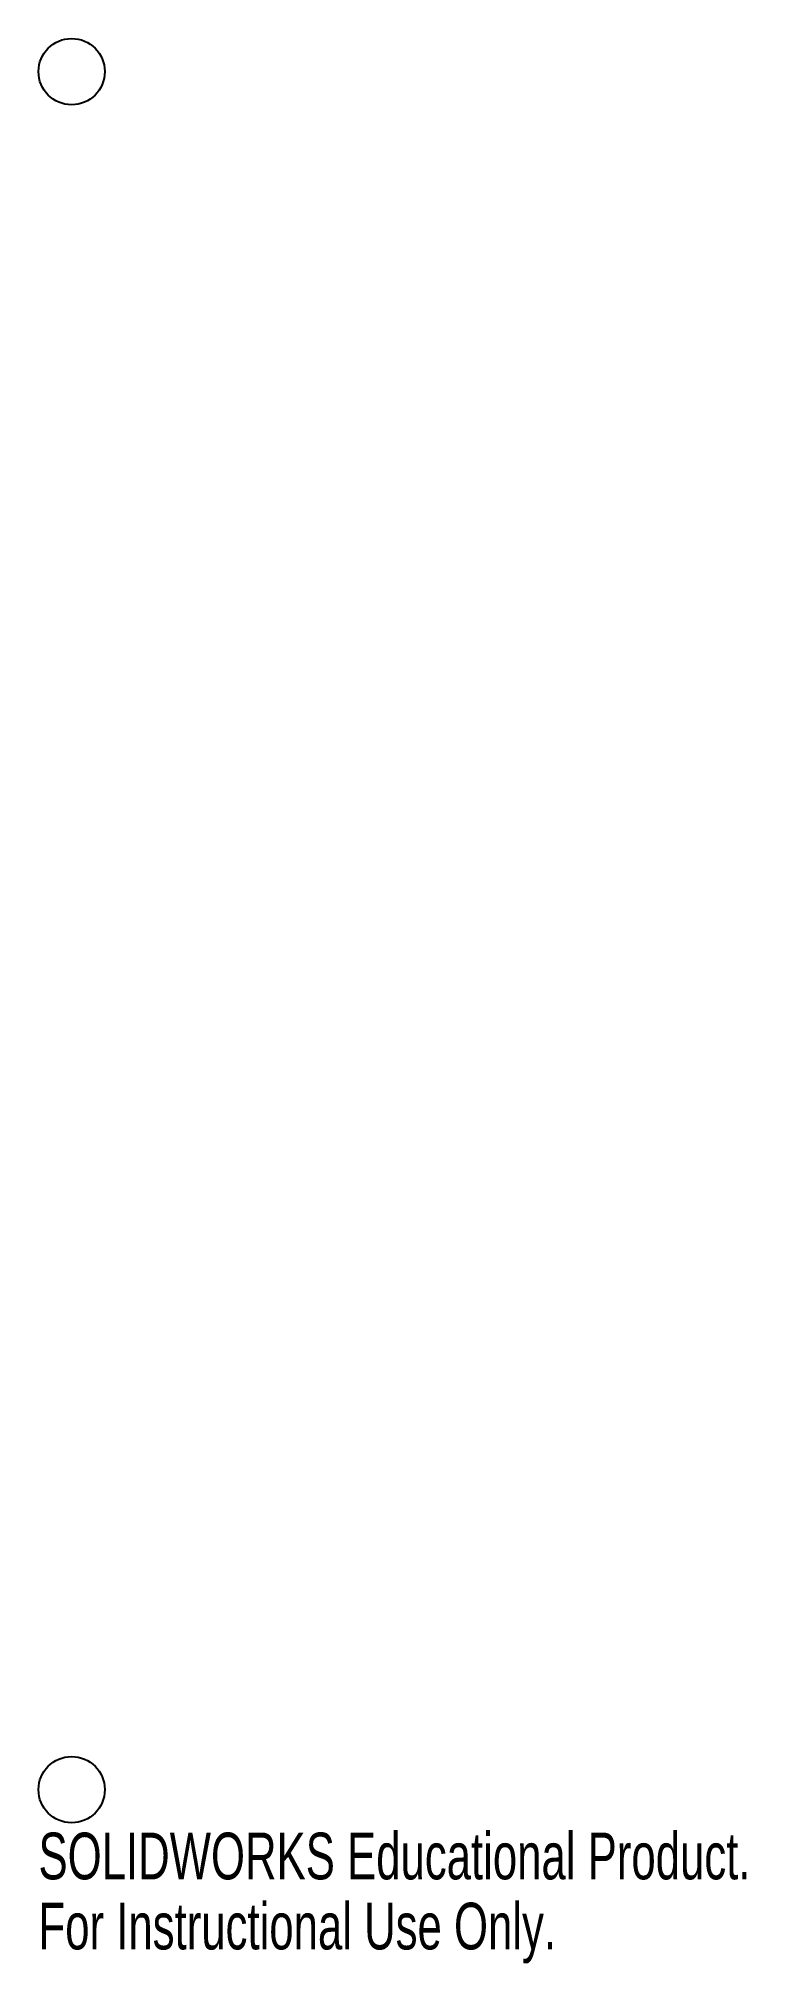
# Model space of a CAD drawing. Header units: inches. Extents: x -0.13 to 2.75, y -7.71 to 0.13.
import ezdxf

# ---------------------------------------------------------------- set-up
doc = ezdxf.new("R2010")
doc.units = ezdxf.units.IN
doc.header["$MEASUREMENT"] = 0
doc.styles.add('SLDTEXTSTYLE0', font='TXT', dxfattribs={"width": 0.7})

msp = doc.modelspace()

# ---------------------------------------------------------------- linework, layer by layer
at = {"color": 7, "linetype": 'Continuous'}
for centre in [(0, 0), (0, -7)]:
    msp.add_circle(centre, 0.135, dxfattribs=at)

# ---------------------------------------------------------------- texts
at = {"color": 7, "linetype": 'Continuous', "char_height": 0.1903, "attachment_point": 1, "style": 'SLDTEXTSTYLE0'}
for s, insert in [('SOLIDWORKS Educational Product.', (-0.135, -7.1751)), ('For Instructional Use Only.', (-0.135, -7.4606))]:
    msp.add_mtext(s, dxfattribs=dict(at, insert=insert))

doc.saveas('drawing.dxf')
